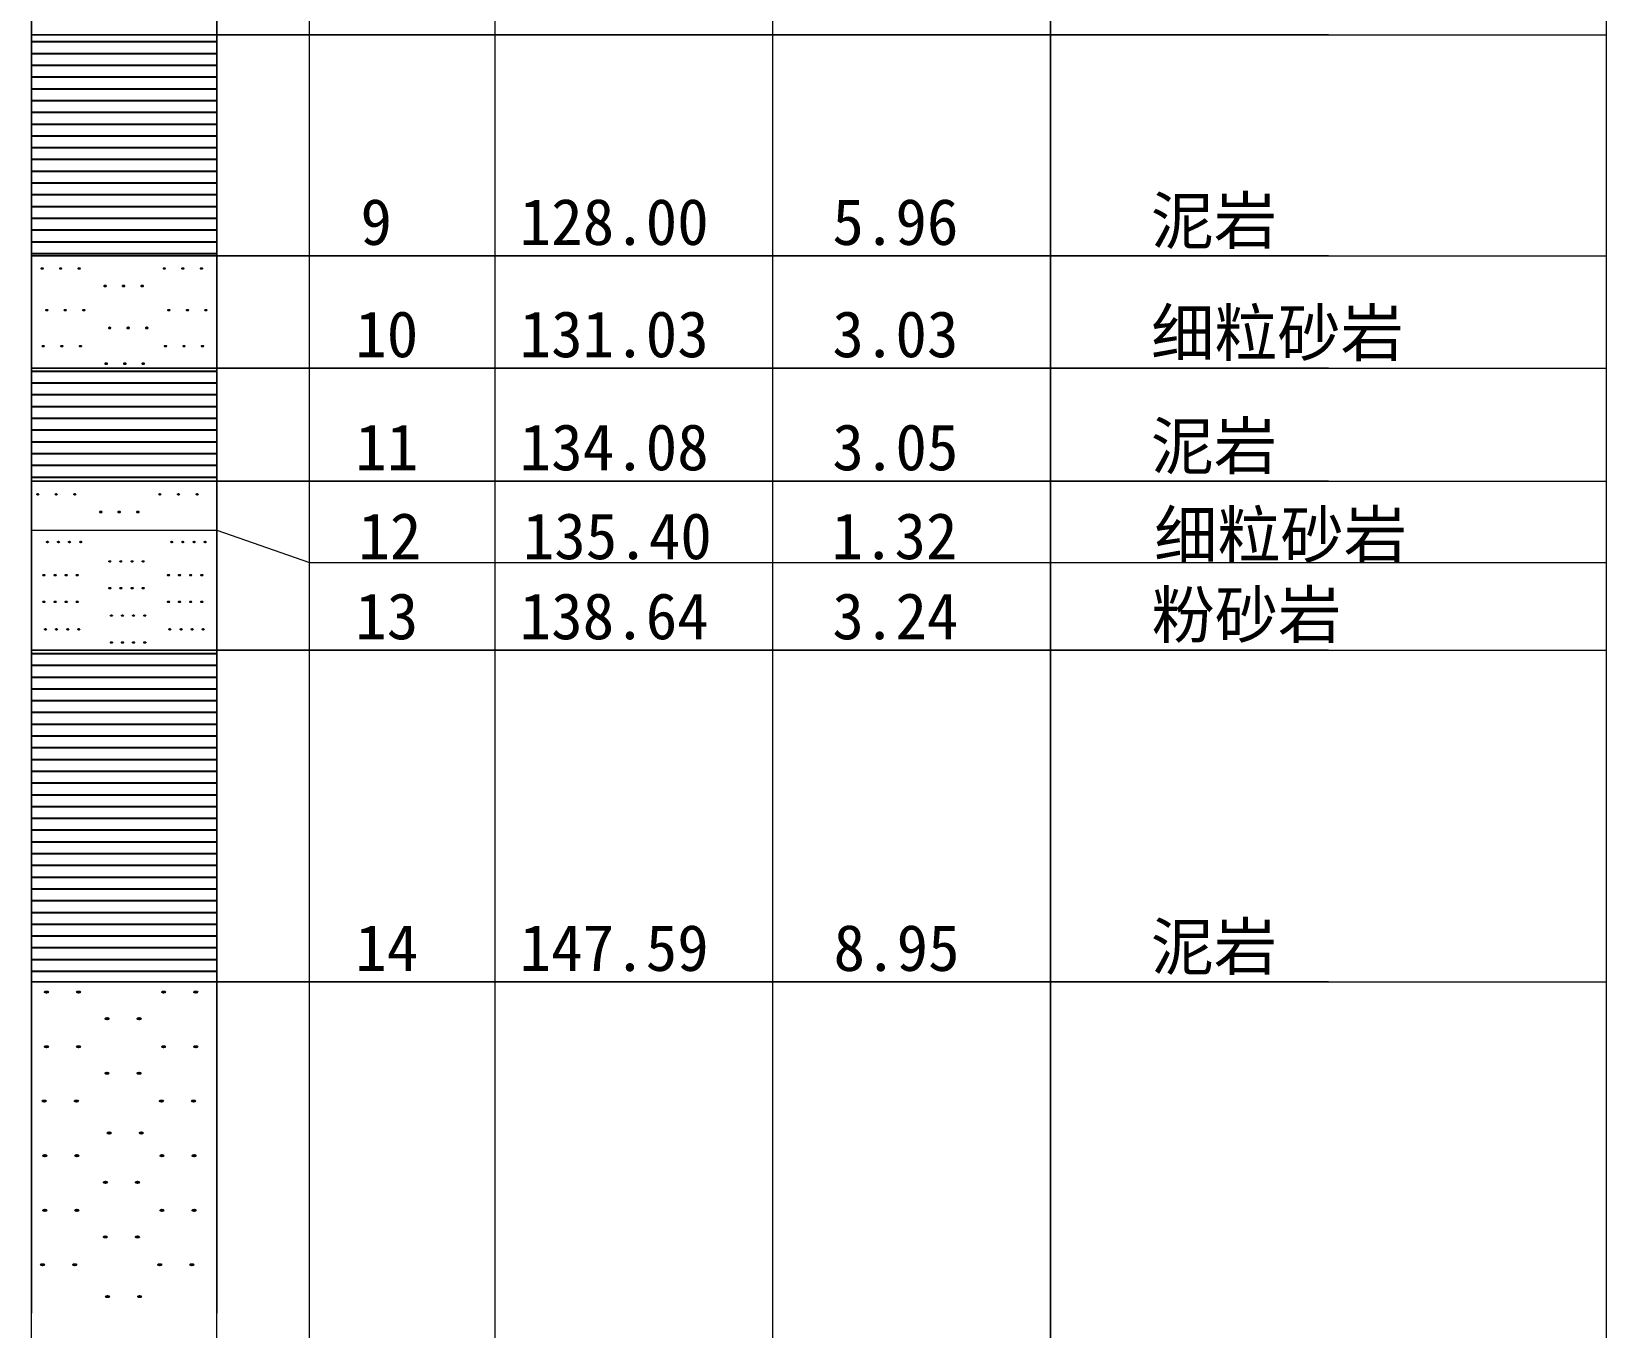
# Model space of a CAD drawing. Header units: millimetres. Extents: x -182 to 395, y -757 to 122.
# Drawn here: x -120.2 to -35.2, y -303 to -233.1 of the extents above; entities that cross this region are included whole.
import ezdxf

# ---------------------------------------------------------------- set-up
doc = ezdxf.new("R2010")
doc.units = ezdxf.units.MM
for name, color, linetype in [('111WT', 7, 'Continuous'), ('KY2WL', 7, 'Continuous'), ('KY6WL', 7, 'Continuous')]:
    doc.layers.add(name, color=color, linetype=linetype)
doc.styles.get("Standard").update_dxf_attribs({"font": ''})
doc.styles.get('Standard').set_extended_font_data('SimSun')
pattern_1 = [(0, (-2930.216, -667.97014), (0, 0.635), [])]

msp = doc.modelspace()

# ---------------------------------------------------------------- hatches: boundary and pattern name
at = {"lineweight": -3}
h = msp.add_hatch(dxfattribs=at)
h.set_pattern_fill('LINE', color=256, scale=0.2, style=0)
h.set_pattern_definition(pattern_1)
h.paths.add_polyline_path([(-110.228, -233.268), (-120.228, -233.268), (-120.228, -245.188), (-110.228, -245.188)])
h = msp.add_hatch(dxfattribs=at)
h.set_pattern_fill('LINE', color=256, scale=0.2, style=0)
h.set_pattern_definition(pattern_1)
h.paths.add_polyline_path([(-120.228, -251.248), (-120.228, -257.348), (-110.228, -257.348), (-110.228, -251.248)])
h = msp.add_hatch(dxfattribs=at)
h.set_pattern_fill('LINE', color=256, scale=0.2, style=0)
h.set_pattern_definition(pattern_1)
h.paths.add_polyline_path([(-120.228, -266.468), (-120.228, -284.368), (-110.228, -284.368), (-110.228, -266.468)])
at = {"layer": 'KY2WL'}
h = msp.add_hatch(color=256, dxfattribs=at)
edge = h.paths.add_edge_path()
edge.add_ellipse((-118.653, -245.867), major_axis=(-0.05, 0), ratio=0.4, start_angle=180, end_angle=360)
edge.add_ellipse((-118.653, -245.867), major_axis=(-0.05, 0), ratio=0.4, start_angle=0, end_angle=180)
h = msp.add_hatch(color=256, dxfattribs=at)
edge = h.paths.add_edge_path()
edge.add_ellipse((-117.653, -245.867), major_axis=(-0.05, 0), ratio=0.4, start_angle=180, end_angle=360)
edge.add_ellipse((-117.653, -245.867), major_axis=(-0.05, 0), ratio=0.4, start_angle=0, end_angle=180)
h = msp.add_hatch(color=256, dxfattribs=at)
edge = h.paths.add_edge_path()
edge.add_ellipse((-113.059, -245.867), major_axis=(-0.05, 0), ratio=0.4, start_angle=180, end_angle=360)
edge.add_ellipse((-113.059, -245.867), major_axis=(-0.05, 0), ratio=0.4, start_angle=0, end_angle=180)
h = msp.add_hatch(color=256, dxfattribs=at)
edge = h.paths.add_edge_path()
edge.add_ellipse((-112.059, -245.867), major_axis=(-0.05, 0), ratio=0.4, start_angle=180, end_angle=360)
edge.add_ellipse((-112.059, -245.867), major_axis=(-0.05, 0), ratio=0.4, start_angle=0, end_angle=180)
h = msp.add_hatch(color=256, dxfattribs=at)
edge = h.paths.add_edge_path()
edge.add_ellipse((-111.059, -245.867), major_axis=(-0.05, 0), ratio=0.4, start_angle=180, end_angle=360)
edge.add_ellipse((-111.059, -245.867), major_axis=(-0.05, 0), ratio=0.4, start_angle=0, end_angle=180)
h = msp.add_hatch(color=256, dxfattribs=at)
edge = h.paths.add_edge_path()
edge.add_ellipse((-116.257, -246.81), major_axis=(0.05, 0), ratio=0.4, start_angle=0, end_angle=180)
edge.add_ellipse((-116.257, -246.81), major_axis=(0.05, 0), ratio=0.4, start_angle=180, end_angle=360)
h = msp.add_hatch(color=256, dxfattribs=at)
edge = h.paths.add_edge_path()
edge.add_ellipse((-116.257, -246.83), major_axis=(0.05, 0), ratio=0.4, start_angle=0, end_angle=180)
edge.add_ellipse((-116.257, -246.83), major_axis=(0.05, 0), ratio=0.4, start_angle=180, end_angle=360)
h = msp.add_hatch(color=256, dxfattribs=at)
edge = h.paths.add_edge_path()
edge.add_ellipse((-115.257, -246.81), major_axis=(0.05, 0), ratio=0.4, start_angle=0, end_angle=180)
edge.add_ellipse((-115.257, -246.81), major_axis=(0.05, 0), ratio=0.4, start_angle=180, end_angle=360)
h = msp.add_hatch(color=256, dxfattribs=at)
edge = h.paths.add_edge_path()
edge.add_ellipse((-115.257, -246.83), major_axis=(0.05, 0), ratio=0.4, start_angle=0, end_angle=180)
edge.add_ellipse((-115.257, -246.83), major_axis=(0.05, 0), ratio=0.4, start_angle=180, end_angle=360)
h = msp.add_hatch(color=256, dxfattribs=at)
edge = h.paths.add_edge_path()
edge.add_ellipse((-114.257, -246.81), major_axis=(-0.05, 0), ratio=0.4, start_angle=180, end_angle=360)
edge.add_ellipse((-114.257, -246.81), major_axis=(-0.05, 0), ratio=0.4, start_angle=0, end_angle=180)
h = msp.add_hatch(color=256, dxfattribs=at)
edge = h.paths.add_edge_path()
edge.add_ellipse((-114.257, -246.83), major_axis=(-0.05, 0), ratio=0.4, start_angle=180, end_angle=360)
edge.add_ellipse((-114.257, -246.83), major_axis=(-0.05, 0), ratio=0.4, start_angle=0, end_angle=180)
h = msp.add_hatch(color=256, dxfattribs=at)
edge = h.paths.add_edge_path()
edge.add_ellipse((-118.405, -248.124), major_axis=(-0.05, 0), ratio=0.4, start_angle=180, end_angle=360)
edge.add_ellipse((-118.405, -248.124), major_axis=(-0.05, 0), ratio=0.4, start_angle=0, end_angle=180)
h = msp.add_hatch(color=256, dxfattribs=at)
edge = h.paths.add_edge_path()
edge.add_ellipse((-117.405, -248.124), major_axis=(0.05, 0), ratio=0.4, start_angle=0, end_angle=180)
edge.add_ellipse((-117.405, -248.124), major_axis=(0.05, 0), ratio=0.4, start_angle=180, end_angle=360)
h = msp.add_hatch(color=256, dxfattribs=at)
edge = h.paths.add_edge_path()
edge.add_ellipse((-112.811, -248.124), major_axis=(-0.05, 0), ratio=0.4, start_angle=180, end_angle=360)
edge.add_ellipse((-112.811, -248.124), major_axis=(-0.05, 0), ratio=0.4, start_angle=0, end_angle=180)
h = msp.add_hatch(color=256, dxfattribs=at)
edge = h.paths.add_edge_path()
edge.add_ellipse((-111.811, -248.124), major_axis=(0.05, 0), ratio=0.4, start_angle=0, end_angle=180)
edge.add_ellipse((-111.811, -248.124), major_axis=(0.05, 0), ratio=0.4, start_angle=180, end_angle=360)
h = msp.add_hatch(color=256, dxfattribs=at)
edge = h.paths.add_edge_path()
edge.add_ellipse((-110.811, -248.124), major_axis=(-0.05, 0), ratio=0.4, start_angle=180, end_angle=360)
edge.add_ellipse((-110.811, -248.124), major_axis=(-0.05, 0), ratio=0.4, start_angle=0, end_angle=180)
h = msp.add_hatch(color=256, dxfattribs=at)
edge = h.paths.add_edge_path()
edge.add_ellipse((-116.009, -249.067), major_axis=(0.05, 0), ratio=0.4, start_angle=0, end_angle=180)
edge.add_ellipse((-116.009, -249.067), major_axis=(0.05, 0), ratio=0.4, start_angle=180, end_angle=360)
h = msp.add_hatch(color=256, dxfattribs=at)
edge = h.paths.add_edge_path()
edge.add_ellipse((-115.009, -249.067), major_axis=(0.05, 0), ratio=0.4, start_angle=0, end_angle=180)
edge.add_ellipse((-115.009, -249.067), major_axis=(0.05, 0), ratio=0.4, start_angle=180, end_angle=360)
h = msp.add_hatch(color=256, dxfattribs=at)
edge = h.paths.add_edge_path()
edge.add_ellipse((-114.009, -249.067), major_axis=(-0.05, 0), ratio=0.4, start_angle=180, end_angle=360)
edge.add_ellipse((-114.009, -249.067), major_axis=(-0.05, 0), ratio=0.4, start_angle=0, end_angle=180)
h = msp.add_hatch(color=256, dxfattribs=at)
edge = h.paths.add_edge_path()
edge.add_ellipse((-116.009, -249.087), major_axis=(0.05, 0), ratio=0.4, start_angle=0, end_angle=180)
edge.add_ellipse((-116.009, -249.087), major_axis=(0.05, 0), ratio=0.4, start_angle=180, end_angle=360)
h = msp.add_hatch(color=256, dxfattribs=at)
edge = h.paths.add_edge_path()
edge.add_ellipse((-115.009, -249.087), major_axis=(0.05, 0), ratio=0.4, start_angle=0, end_angle=180)
edge.add_ellipse((-115.009, -249.087), major_axis=(0.05, 0), ratio=0.4, start_angle=180, end_angle=360)
h = msp.add_hatch(color=256, dxfattribs=at)
edge = h.paths.add_edge_path()
edge.add_ellipse((-114.009, -249.087), major_axis=(-0.05, 0), ratio=0.4, start_angle=180, end_angle=360)
edge.add_ellipse((-114.009, -249.087), major_axis=(-0.05, 0), ratio=0.4, start_angle=0, end_angle=180)
h = msp.add_hatch(color=256, dxfattribs=at)
edge = h.paths.add_edge_path()
edge.add_ellipse((-118.591, -250.06), major_axis=(-0.05, 0), ratio=0.4, start_angle=180, end_angle=360)
edge.add_ellipse((-118.591, -250.06), major_axis=(-0.05, 0), ratio=0.4, start_angle=0, end_angle=180)
h = msp.add_hatch(color=256, dxfattribs=at)
edge = h.paths.add_edge_path()
edge.add_ellipse((-117.591, -250.06), major_axis=(-0.05, 0), ratio=0.4, start_angle=180, end_angle=360)
edge.add_ellipse((-117.591, -250.06), major_axis=(-0.05, 0), ratio=0.4, start_angle=0, end_angle=180)
h = msp.add_hatch(color=256, dxfattribs=at)
edge = h.paths.add_edge_path()
edge.add_ellipse((-112.997, -250.06), major_axis=(-0.05, 0), ratio=0.4, start_angle=180, end_angle=360)
edge.add_ellipse((-112.997, -250.06), major_axis=(-0.05, 0), ratio=0.4, start_angle=0, end_angle=180)
h = msp.add_hatch(color=256, dxfattribs=at)
edge = h.paths.add_edge_path()
edge.add_ellipse((-111.997, -250.06), major_axis=(-0.05, 0), ratio=0.4, start_angle=180, end_angle=360)
edge.add_ellipse((-111.997, -250.06), major_axis=(-0.05, 0), ratio=0.4, start_angle=0, end_angle=180)
h = msp.add_hatch(color=256, dxfattribs=at)
edge = h.paths.add_edge_path()
edge.add_ellipse((-110.997, -250.06), major_axis=(0.05, 0), ratio=0.4, start_angle=0, end_angle=180)
edge.add_ellipse((-110.997, -250.06), major_axis=(0.05, 0), ratio=0.4, start_angle=180, end_angle=360)
h = msp.add_hatch(color=256, dxfattribs=at)
edge = h.paths.add_edge_path()
edge.add_ellipse((-116.195, -251.002), major_axis=(0.05, 0), ratio=0.4, start_angle=0, end_angle=180)
edge.add_ellipse((-116.195, -251.002), major_axis=(0.05, 0), ratio=0.4, start_angle=180, end_angle=360)
h = msp.add_hatch(color=256, dxfattribs=at)
edge = h.paths.add_edge_path()
edge.add_ellipse((-116.195, -251.022), major_axis=(0.05, 0), ratio=0.4, start_angle=0, end_angle=180)
edge.add_ellipse((-116.195, -251.022), major_axis=(0.05, 0), ratio=0.4, start_angle=180, end_angle=360)
h = msp.add_hatch(color=256, dxfattribs=at)
edge = h.paths.add_edge_path()
edge.add_ellipse((-115.195, -251.002), major_axis=(-0.05, 0), ratio=0.4, start_angle=180, end_angle=360)
edge.add_ellipse((-115.195, -251.002), major_axis=(-0.05, 0), ratio=0.4, start_angle=0, end_angle=180)
h = msp.add_hatch(color=256, dxfattribs=at)
edge = h.paths.add_edge_path()
edge.add_ellipse((-115.195, -251.022), major_axis=(-0.05, 0), ratio=0.4, start_angle=180, end_angle=360)
edge.add_ellipse((-115.195, -251.022), major_axis=(-0.05, 0), ratio=0.4, start_angle=0, end_angle=180)
h = msp.add_hatch(color=256, dxfattribs=at)
edge = h.paths.add_edge_path()
edge.add_ellipse((-114.195, -251.002), major_axis=(0.05, 0), ratio=0.4, start_angle=0, end_angle=180)
edge.add_ellipse((-114.195, -251.002), major_axis=(0.05, 0), ratio=0.4, start_angle=180, end_angle=360)
h = msp.add_hatch(color=256, dxfattribs=at)
edge = h.paths.add_edge_path()
edge.add_ellipse((-114.195, -251.022), major_axis=(0.05, 0), ratio=0.4, start_angle=0, end_angle=180)
edge.add_ellipse((-114.195, -251.022), major_axis=(0.05, 0), ratio=0.4, start_angle=180, end_angle=360)
h = msp.add_hatch(color=256, dxfattribs=at)
edge = h.paths.add_edge_path()
edge.add_ellipse((-118.889, -258.058), major_axis=(0.05, 0), ratio=0.4, start_angle=0, end_angle=180)
edge.add_ellipse((-118.889, -258.058), major_axis=(0.05, 0), ratio=0.4, start_angle=180, end_angle=360)
h = msp.add_hatch(color=256, dxfattribs=at)
edge = h.paths.add_edge_path()
edge.add_ellipse((-117.889, -258.058), major_axis=(0.05, 0), ratio=0.4, start_angle=0, end_angle=180)
edge.add_ellipse((-117.889, -258.058), major_axis=(0.05, 0), ratio=0.4, start_angle=180, end_angle=360)
h = msp.add_hatch(color=256, dxfattribs=at)
edge = h.paths.add_edge_path()
edge.add_ellipse((-113.295, -258.058), major_axis=(0.05, 0), ratio=0.4, start_angle=0, end_angle=180)
edge.add_ellipse((-113.295, -258.058), major_axis=(0.05, 0), ratio=0.4, start_angle=180, end_angle=360)
h = msp.add_hatch(color=256, dxfattribs=at)
edge = h.paths.add_edge_path()
edge.add_ellipse((-112.295, -258.058), major_axis=(0.05, 0), ratio=0.4, start_angle=0, end_angle=180)
edge.add_ellipse((-112.295, -258.058), major_axis=(0.05, 0), ratio=0.4, start_angle=180, end_angle=360)
h = msp.add_hatch(color=256, dxfattribs=at)
edge = h.paths.add_edge_path()
edge.add_ellipse((-111.295, -258.058), major_axis=(-0.05, 0), ratio=0.4, start_angle=180, end_angle=360)
edge.add_ellipse((-111.295, -258.058), major_axis=(-0.05, 0), ratio=0.4, start_angle=0, end_angle=180)
h = msp.add_hatch(color=256, dxfattribs=at)
edge = h.paths.add_edge_path()
edge.add_ellipse((-116.492, -259.001), major_axis=(0.05, 0), ratio=0.4, start_angle=0, end_angle=180)
edge.add_ellipse((-116.492, -259.001), major_axis=(0.05, 0), ratio=0.4, start_angle=180, end_angle=360)
h = msp.add_hatch(color=256, dxfattribs=at)
edge = h.paths.add_edge_path()
edge.add_ellipse((-116.492, -259.021), major_axis=(-0.05, 0), ratio=0.4, start_angle=180, end_angle=360)
edge.add_ellipse((-116.492, -259.021), major_axis=(-0.05, 0), ratio=0.4, start_angle=0, end_angle=180)
h = msp.add_hatch(color=256, dxfattribs=at)
edge = h.paths.add_edge_path()
edge.add_ellipse((-115.492, -259.001), major_axis=(-0.05, 0), ratio=0.4, start_angle=180, end_angle=360)
edge.add_ellipse((-115.492, -259.001), major_axis=(-0.05, 0), ratio=0.4, start_angle=0, end_angle=180)
h = msp.add_hatch(color=256, dxfattribs=at)
edge = h.paths.add_edge_path()
edge.add_ellipse((-115.492, -259.021), major_axis=(-0.05, 0), ratio=0.4, start_angle=180, end_angle=360)
edge.add_ellipse((-115.492, -259.021), major_axis=(-0.05, 0), ratio=0.4, start_angle=0, end_angle=180)
h = msp.add_hatch(color=256, dxfattribs=at)
edge = h.paths.add_edge_path()
edge.add_ellipse((-114.492, -259.001), major_axis=(0.05, 0), ratio=0.4, start_angle=0, end_angle=180)
edge.add_ellipse((-114.492, -259.001), major_axis=(0.05, 0), ratio=0.4, start_angle=180, end_angle=360)
h = msp.add_hatch(color=256, dxfattribs=at)
edge = h.paths.add_edge_path()
edge.add_ellipse((-114.492, -259.021), major_axis=(0.05, 0), ratio=0.4, start_angle=0, end_angle=180)
edge.add_ellipse((-114.492, -259.021), major_axis=(0.05, 0), ratio=0.4, start_angle=180, end_angle=360)
h = msp.add_hatch(color=256, dxfattribs=at)
edge = h.paths.add_edge_path()
edge.add_ellipse((-119.372, -260.632), major_axis=(0.05, 0), ratio=0.4, start_angle=0, end_angle=180)
edge.add_ellipse((-119.372, -260.632), major_axis=(0.05, 0), ratio=0.4, start_angle=180, end_angle=360)
h = msp.add_hatch(color=256, dxfattribs=at)
edge = h.paths.add_edge_path()
edge.add_ellipse((-118.772, -260.632), major_axis=(-0.05, 0), ratio=0.4, start_angle=180, end_angle=360)
edge.add_ellipse((-118.772, -260.632), major_axis=(-0.05, 0), ratio=0.4, start_angle=0, end_angle=180)
h = msp.add_hatch(color=256, dxfattribs=at)
edge = h.paths.add_edge_path()
edge.add_ellipse((-118.172, -260.632), major_axis=(0.05, 0), ratio=0.4, start_angle=0, end_angle=180)
edge.add_ellipse((-118.172, -260.632), major_axis=(0.05, 0), ratio=0.4, start_angle=180, end_angle=360)
h = msp.add_hatch(color=256, dxfattribs=at)
edge = h.paths.add_edge_path()
edge.add_ellipse((-117.572, -260.632), major_axis=(-0.05, 0), ratio=0.4, start_angle=180, end_angle=360)
edge.add_ellipse((-117.572, -260.632), major_axis=(-0.05, 0), ratio=0.4, start_angle=0, end_angle=180)
h = msp.add_hatch(color=256, dxfattribs=at)
edge = h.paths.add_edge_path()
edge.add_ellipse((-112.654, -260.632), major_axis=(0.05, 0), ratio=0.4, start_angle=0, end_angle=180)
edge.add_ellipse((-112.654, -260.632), major_axis=(0.05, 0), ratio=0.4, start_angle=180, end_angle=360)
h = msp.add_hatch(color=256, dxfattribs=at)
edge = h.paths.add_edge_path()
edge.add_ellipse((-112.054, -260.632), major_axis=(-0.05, 0), ratio=0.4, start_angle=180, end_angle=360)
edge.add_ellipse((-112.054, -260.632), major_axis=(-0.05, 0), ratio=0.4, start_angle=0, end_angle=180)
h = msp.add_hatch(color=256, dxfattribs=at)
edge = h.paths.add_edge_path()
edge.add_ellipse((-111.454, -260.632), major_axis=(0.05, 0), ratio=0.4, start_angle=0, end_angle=180)
edge.add_ellipse((-111.454, -260.632), major_axis=(0.05, 0), ratio=0.4, start_angle=180, end_angle=360)
h = msp.add_hatch(color=256, dxfattribs=at)
edge = h.paths.add_edge_path()
edge.add_ellipse((-110.854, -260.632), major_axis=(-0.05, 0), ratio=0.4, start_angle=180, end_angle=360)
edge.add_ellipse((-110.854, -260.632), major_axis=(-0.05, 0), ratio=0.4, start_angle=0, end_angle=180)
h = msp.add_hatch(color=256, dxfattribs=at)
edge = h.paths.add_edge_path()
edge.add_ellipse((-115.998, -261.678), major_axis=(-0.05, 0), ratio=0.4, start_angle=180, end_angle=360)
edge.add_ellipse((-115.998, -261.678), major_axis=(-0.05, 0), ratio=0.4, start_angle=0, end_angle=180)
h = msp.add_hatch(color=256, dxfattribs=at)
edge = h.paths.add_edge_path()
edge.add_ellipse((-115.398, -261.678), major_axis=(0.05, 0), ratio=0.4, start_angle=0, end_angle=180)
edge.add_ellipse((-115.398, -261.678), major_axis=(0.05, 0), ratio=0.4, start_angle=180, end_angle=360)
h = msp.add_hatch(color=256, dxfattribs=at)
edge = h.paths.add_edge_path()
edge.add_ellipse((-114.798, -261.678), major_axis=(-0.05, 0), ratio=0.4, start_angle=180, end_angle=360)
edge.add_ellipse((-114.798, -261.678), major_axis=(-0.05, 0), ratio=0.4, start_angle=0, end_angle=180)
h = msp.add_hatch(color=256, dxfattribs=at)
edge = h.paths.add_edge_path()
edge.add_ellipse((-114.198, -261.678), major_axis=(-0.05, 0), ratio=0.4, start_angle=180, end_angle=360)
edge.add_ellipse((-114.198, -261.678), major_axis=(-0.05, 0), ratio=0.4, start_angle=0, end_angle=180)
h = msp.add_hatch(color=256, dxfattribs=at)
edge = h.paths.add_edge_path()
edge.add_ellipse((-119.556, -262.418), major_axis=(0.05, 0), ratio=0.4, start_angle=0, end_angle=180)
edge.add_ellipse((-119.556, -262.418), major_axis=(0.05, 0), ratio=0.4, start_angle=180, end_angle=360)
h = msp.add_hatch(color=256, dxfattribs=at)
edge = h.paths.add_edge_path()
edge.add_ellipse((-118.956, -262.418), major_axis=(-0.05, 0), ratio=0.4, start_angle=180, end_angle=360)
edge.add_ellipse((-118.956, -262.418), major_axis=(-0.05, 0), ratio=0.4, start_angle=0, end_angle=180)
h = msp.add_hatch(color=256, dxfattribs=at)
edge = h.paths.add_edge_path()
edge.add_ellipse((-118.356, -262.418), major_axis=(-0.05, 0), ratio=0.4, start_angle=180, end_angle=360)
edge.add_ellipse((-118.356, -262.418), major_axis=(-0.05, 0), ratio=0.4, start_angle=0, end_angle=180)
h = msp.add_hatch(color=256, dxfattribs=at)
edge = h.paths.add_edge_path()
edge.add_ellipse((-117.756, -262.418), major_axis=(-0.05, 0), ratio=0.4, start_angle=180, end_angle=360)
edge.add_ellipse((-117.756, -262.418), major_axis=(-0.05, 0), ratio=0.4, start_angle=0, end_angle=180)
h = msp.add_hatch(color=256, dxfattribs=at)
edge = h.paths.add_edge_path()
edge.add_ellipse((-112.838, -262.418), major_axis=(-0.05, 0), ratio=0.4, start_angle=180, end_angle=360)
edge.add_ellipse((-112.838, -262.418), major_axis=(-0.05, 0), ratio=0.4, start_angle=0, end_angle=180)
h = msp.add_hatch(color=256, dxfattribs=at)
edge = h.paths.add_edge_path()
edge.add_ellipse((-112.238, -262.418), major_axis=(-0.05, 0), ratio=0.4, start_angle=180, end_angle=360)
edge.add_ellipse((-112.238, -262.418), major_axis=(-0.05, 0), ratio=0.4, start_angle=0, end_angle=180)
h = msp.add_hatch(color=256, dxfattribs=at)
edge = h.paths.add_edge_path()
edge.add_ellipse((-111.638, -262.418), major_axis=(0.05, 0), ratio=0.4, start_angle=0, end_angle=180)
edge.add_ellipse((-111.638, -262.418), major_axis=(0.05, 0), ratio=0.4, start_angle=180, end_angle=360)
h = msp.add_hatch(color=256, dxfattribs=at)
edge = h.paths.add_edge_path()
edge.add_ellipse((-111.038, -262.418), major_axis=(-0.05, 0), ratio=0.4, start_angle=180, end_angle=360)
edge.add_ellipse((-111.038, -262.418), major_axis=(-0.05, 0), ratio=0.4, start_angle=0, end_angle=180)
h = msp.add_hatch(color=256, dxfattribs=at)
edge = h.paths.add_edge_path()
edge.add_ellipse((-115.998, -263.126), major_axis=(-0.05, 0), ratio=0.4, start_angle=180, end_angle=360)
edge.add_ellipse((-115.998, -263.126), major_axis=(-0.05, 0), ratio=0.4, start_angle=0, end_angle=180)
h = msp.add_hatch(color=256, dxfattribs=at)
edge = h.paths.add_edge_path()
edge.add_ellipse((-115.998, -263.126), major_axis=(-0.05, 0), ratio=0.4, start_angle=180, end_angle=360)
edge.add_ellipse((-115.998, -263.126), major_axis=(-0.05, 0), ratio=0.4, start_angle=0, end_angle=180)
h = msp.add_hatch(color=256, dxfattribs=at)
edge = h.paths.add_edge_path()
edge.add_ellipse((-115.398, -263.126), major_axis=(0.05, 0), ratio=0.4, start_angle=0, end_angle=180)
edge.add_ellipse((-115.398, -263.126), major_axis=(0.05, 0), ratio=0.4, start_angle=180, end_angle=360)
h = msp.add_hatch(color=256, dxfattribs=at)
edge = h.paths.add_edge_path()
edge.add_ellipse((-115.398, -263.126), major_axis=(0.05, 0), ratio=0.4, start_angle=0, end_angle=180)
edge.add_ellipse((-115.398, -263.126), major_axis=(0.05, 0), ratio=0.4, start_angle=180, end_angle=360)
h = msp.add_hatch(color=256, dxfattribs=at)
edge = h.paths.add_edge_path()
edge.add_ellipse((-114.798, -263.126), major_axis=(-0.05, 0), ratio=0.4, start_angle=180, end_angle=360)
edge.add_ellipse((-114.798, -263.126), major_axis=(-0.05, 0), ratio=0.4, start_angle=0, end_angle=180)
h = msp.add_hatch(color=256, dxfattribs=at)
edge = h.paths.add_edge_path()
edge.add_ellipse((-114.798, -263.126), major_axis=(-0.05, 0), ratio=0.4, start_angle=180, end_angle=360)
edge.add_ellipse((-114.798, -263.126), major_axis=(-0.05, 0), ratio=0.4, start_angle=0, end_angle=180)
h = msp.add_hatch(color=256, dxfattribs=at)
edge = h.paths.add_edge_path()
edge.add_ellipse((-114.198, -263.126), major_axis=(-0.05, 0), ratio=0.4, start_angle=180, end_angle=360)
edge.add_ellipse((-114.198, -263.126), major_axis=(-0.05, 0), ratio=0.4, start_angle=0, end_angle=180)
h = msp.add_hatch(color=256, dxfattribs=at)
edge = h.paths.add_edge_path()
edge.add_ellipse((-114.198, -263.126), major_axis=(-0.05, 0), ratio=0.4, start_angle=180, end_angle=360)
edge.add_ellipse((-114.198, -263.126), major_axis=(-0.05, 0), ratio=0.4, start_angle=0, end_angle=180)
h = msp.add_hatch(color=256, dxfattribs=at)
edge = h.paths.add_edge_path()
edge.add_ellipse((-119.556, -263.866), major_axis=(0.05, 0), ratio=0.4, start_angle=0, end_angle=180)
edge.add_ellipse((-119.556, -263.866), major_axis=(0.05, 0), ratio=0.4, start_angle=180, end_angle=360)
h = msp.add_hatch(color=256, dxfattribs=at)
edge = h.paths.add_edge_path()
edge.add_ellipse((-118.956, -263.866), major_axis=(-0.05, 0), ratio=0.4, start_angle=180, end_angle=360)
edge.add_ellipse((-118.956, -263.866), major_axis=(-0.05, 0), ratio=0.4, start_angle=0, end_angle=180)
h = msp.add_hatch(color=256, dxfattribs=at)
edge = h.paths.add_edge_path()
edge.add_ellipse((-118.356, -263.866), major_axis=(0.05, 0), ratio=0.4, start_angle=0, end_angle=180)
edge.add_ellipse((-118.356, -263.866), major_axis=(0.05, 0), ratio=0.4, start_angle=180, end_angle=360)
h = msp.add_hatch(color=256, dxfattribs=at)
edge = h.paths.add_edge_path()
edge.add_ellipse((-117.756, -263.866), major_axis=(-0.05, 0), ratio=0.4, start_angle=180, end_angle=360)
edge.add_ellipse((-117.756, -263.866), major_axis=(-0.05, 0), ratio=0.4, start_angle=0, end_angle=180)
h = msp.add_hatch(color=256, dxfattribs=at)
edge = h.paths.add_edge_path()
edge.add_ellipse((-112.838, -263.866), major_axis=(0.05, 0), ratio=0.4, start_angle=0, end_angle=180)
edge.add_ellipse((-112.838, -263.866), major_axis=(0.05, 0), ratio=0.4, start_angle=180, end_angle=360)
h = msp.add_hatch(color=256, dxfattribs=at)
edge = h.paths.add_edge_path()
edge.add_ellipse((-112.238, -263.866), major_axis=(-0.05, 0), ratio=0.4, start_angle=180, end_angle=360)
edge.add_ellipse((-112.238, -263.866), major_axis=(-0.05, 0), ratio=0.4, start_angle=0, end_angle=180)
h = msp.add_hatch(color=256, dxfattribs=at)
edge = h.paths.add_edge_path()
edge.add_ellipse((-111.638, -263.866), major_axis=(0.05, 0), ratio=0.4, start_angle=0, end_angle=180)
edge.add_ellipse((-111.638, -263.866), major_axis=(0.05, 0), ratio=0.4, start_angle=180, end_angle=360)
h = msp.add_hatch(color=256, dxfattribs=at)
edge = h.paths.add_edge_path()
edge.add_ellipse((-111.038, -263.866), major_axis=(-0.05, 0), ratio=0.4, start_angle=180, end_angle=360)
edge.add_ellipse((-111.038, -263.866), major_axis=(-0.05, 0), ratio=0.4, start_angle=0, end_angle=180)
h = msp.add_hatch(color=256, dxfattribs=at)
edge = h.paths.add_edge_path()
edge.add_ellipse((-115.917, -264.604), major_axis=(-0.05, 0), ratio=0.4, start_angle=180, end_angle=360)
edge.add_ellipse((-115.917, -264.604), major_axis=(-0.05, 0), ratio=0.4, start_angle=0, end_angle=180)
h = msp.add_hatch(color=256, dxfattribs=at)
edge = h.paths.add_edge_path()
edge.add_ellipse((-115.317, -264.604), major_axis=(-0.05, 0), ratio=0.4, start_angle=180, end_angle=360)
edge.add_ellipse((-115.317, -264.604), major_axis=(-0.05, 0), ratio=0.4, start_angle=0, end_angle=180)
h = msp.add_hatch(color=256, dxfattribs=at)
edge = h.paths.add_edge_path()
edge.add_ellipse((-114.717, -264.604), major_axis=(0.05, 0), ratio=0.4, start_angle=0, end_angle=180)
edge.add_ellipse((-114.717, -264.604), major_axis=(0.05, 0), ratio=0.4, start_angle=180, end_angle=360)
h = msp.add_hatch(color=256, dxfattribs=at)
edge = h.paths.add_edge_path()
edge.add_ellipse((-114.117, -264.604), major_axis=(-0.05, 0), ratio=0.4, start_angle=180, end_angle=360)
edge.add_ellipse((-114.117, -264.604), major_axis=(-0.05, 0), ratio=0.4, start_angle=0, end_angle=180)
h = msp.add_hatch(color=256, dxfattribs=at)
edge = h.paths.add_edge_path()
edge.add_ellipse((-119.475, -265.344), major_axis=(-0.05, 0), ratio=0.4, start_angle=180, end_angle=360)
edge.add_ellipse((-119.475, -265.344), major_axis=(-0.05, 0), ratio=0.4, start_angle=0, end_angle=180)
h = msp.add_hatch(color=256, dxfattribs=at)
edge = h.paths.add_edge_path()
edge.add_ellipse((-118.875, -265.344), major_axis=(0.05, 0), ratio=0.4, start_angle=0, end_angle=180)
edge.add_ellipse((-118.875, -265.344), major_axis=(0.05, 0), ratio=0.4, start_angle=180, end_angle=360)
h = msp.add_hatch(color=256, dxfattribs=at)
edge = h.paths.add_edge_path()
edge.add_ellipse((-118.275, -265.344), major_axis=(-0.05, 0), ratio=0.4, start_angle=180, end_angle=360)
edge.add_ellipse((-118.275, -265.344), major_axis=(-0.05, 0), ratio=0.4, start_angle=0, end_angle=180)
h = msp.add_hatch(color=256, dxfattribs=at)
edge = h.paths.add_edge_path()
edge.add_ellipse((-117.675, -265.344), major_axis=(0.05, 0), ratio=0.4, start_angle=0, end_angle=180)
edge.add_ellipse((-117.675, -265.344), major_axis=(0.05, 0), ratio=0.4, start_angle=180, end_angle=360)
h = msp.add_hatch(color=256, dxfattribs=at)
edge = h.paths.add_edge_path()
edge.add_ellipse((-115.917, -266.052), major_axis=(0.05, 0), ratio=0.4, start_angle=0, end_angle=180)
edge.add_ellipse((-115.917, -266.052), major_axis=(0.05, 0), ratio=0.4, start_angle=180, end_angle=360)
h = msp.add_hatch(color=256, dxfattribs=at)
edge = h.paths.add_edge_path()
edge.add_ellipse((-115.917, -266.052), major_axis=(0.05, 0), ratio=0.4, start_angle=0, end_angle=180)
edge.add_ellipse((-115.917, -266.052), major_axis=(0.05, 0), ratio=0.4, start_angle=180, end_angle=360)
h = msp.add_hatch(color=256, dxfattribs=at)
edge = h.paths.add_edge_path()
edge.add_ellipse((-115.317, -266.052), major_axis=(-0.05, 0), ratio=0.4, start_angle=180, end_angle=360)
edge.add_ellipse((-115.317, -266.052), major_axis=(-0.05, 0), ratio=0.4, start_angle=0, end_angle=180)
h = msp.add_hatch(color=256, dxfattribs=at)
edge = h.paths.add_edge_path()
edge.add_ellipse((-115.317, -266.052), major_axis=(-0.05, 0), ratio=0.4, start_angle=180, end_angle=360)
edge.add_ellipse((-115.317, -266.052), major_axis=(-0.05, 0), ratio=0.4, start_angle=0, end_angle=180)
h = msp.add_hatch(color=256, dxfattribs=at)
edge = h.paths.add_edge_path()
edge.add_ellipse((-114.717, -266.052), major_axis=(0.05, 0), ratio=0.4, start_angle=0, end_angle=180)
edge.add_ellipse((-114.717, -266.052), major_axis=(0.05, 0), ratio=0.4, start_angle=180, end_angle=360)
h = msp.add_hatch(color=256, dxfattribs=at)
edge = h.paths.add_edge_path()
edge.add_ellipse((-114.717, -266.052), major_axis=(0.05, 0), ratio=0.4, start_angle=0, end_angle=180)
edge.add_ellipse((-114.717, -266.052), major_axis=(0.05, 0), ratio=0.4, start_angle=180, end_angle=360)
h = msp.add_hatch(color=256, dxfattribs=at)
edge = h.paths.add_edge_path()
edge.add_ellipse((-114.117, -266.052), major_axis=(-0.05, 0), ratio=0.4, start_angle=180, end_angle=360)
edge.add_ellipse((-114.117, -266.052), major_axis=(-0.05, 0), ratio=0.4, start_angle=0, end_angle=180)
h = msp.add_hatch(color=256, dxfattribs=at)
edge = h.paths.add_edge_path()
edge.add_ellipse((-114.117, -266.052), major_axis=(-0.05, 0), ratio=0.4, start_angle=180, end_angle=360)
edge.add_ellipse((-114.117, -266.052), major_axis=(-0.05, 0), ratio=0.4, start_angle=0, end_angle=180)
h = msp.add_hatch(color=256, dxfattribs=at)
edge = h.paths.add_edge_path()
edge.add_ellipse((-112.758, -265.344), major_axis=(-0.05, 0), ratio=0.4, start_angle=180, end_angle=360)
edge.add_ellipse((-112.758, -265.344), major_axis=(-0.05, 0), ratio=0.4, start_angle=0, end_angle=180)
h = msp.add_hatch(color=256, dxfattribs=at)
edge = h.paths.add_edge_path()
edge.add_ellipse((-112.158, -265.344), major_axis=(0.05, 0), ratio=0.4, start_angle=0, end_angle=180)
edge.add_ellipse((-112.158, -265.344), major_axis=(0.05, 0), ratio=0.4, start_angle=180, end_angle=360)
h = msp.add_hatch(color=256, dxfattribs=at)
edge = h.paths.add_edge_path()
edge.add_ellipse((-111.558, -265.344), major_axis=(0.05, 0), ratio=0.4, start_angle=0, end_angle=180)
edge.add_ellipse((-111.558, -265.344), major_axis=(0.05, 0), ratio=0.4, start_angle=180, end_angle=360)
h = msp.add_hatch(color=256, dxfattribs=at)
edge = h.paths.add_edge_path()
edge.add_ellipse((-110.958, -265.344), major_axis=(0.05, 0), ratio=0.4, start_angle=0, end_angle=180)
edge.add_ellipse((-110.958, -265.344), major_axis=(0.05, 0), ratio=0.4, start_angle=180, end_angle=360)
h = msp.add_hatch(color=256, dxfattribs=at)
edge = h.paths.add_edge_path()
edge.add_ellipse((-119.418, -284.924), major_axis=(-0.1, 0), ratio=0.4, start_angle=180, end_angle=360)
edge.add_ellipse((-119.418, -284.924), major_axis=(-0.1, 0), ratio=0.4, start_angle=0, end_angle=180)
h = msp.add_hatch(color=256, dxfattribs=at)
edge = h.paths.add_edge_path()
edge.add_ellipse((-117.685, -284.924), major_axis=(0.1, 0), ratio=0.4, start_angle=0, end_angle=180)
edge.add_ellipse((-117.685, -284.924), major_axis=(0.1, 0), ratio=0.4, start_angle=180, end_angle=360)
h = msp.add_hatch(color=256, dxfattribs=at)
edge = h.paths.add_edge_path()
edge.add_ellipse((-113.095, -284.924), major_axis=(0.1, 0), ratio=0.4, start_angle=0, end_angle=180)
edge.add_ellipse((-113.095, -284.924), major_axis=(0.1, 0), ratio=0.4, start_angle=180, end_angle=360)
h = msp.add_hatch(color=256, dxfattribs=at)
edge = h.paths.add_edge_path()
edge.add_ellipse((-111.362, -284.924), major_axis=(-0.1, 0), ratio=0.4, start_angle=180, end_angle=360)
edge.add_ellipse((-111.362, -284.924), major_axis=(-0.1, 0), ratio=0.4, start_angle=0, end_angle=180)
h = msp.add_hatch(color=256, dxfattribs=at)
edge = h.paths.add_edge_path()
edge.add_ellipse((-116.15, -286.36), major_axis=(0.1, 0), ratio=0.4, start_angle=0, end_angle=180)
edge.add_ellipse((-116.15, -286.36), major_axis=(0.1, 0), ratio=0.4, start_angle=180, end_angle=360)
h = msp.add_hatch(color=256, dxfattribs=at)
edge = h.paths.add_edge_path()
edge.add_ellipse((-114.417, -286.36), major_axis=(0.1, 0), ratio=0.4, start_angle=0, end_angle=180)
edge.add_ellipse((-114.417, -286.36), major_axis=(0.1, 0), ratio=0.4, start_angle=180, end_angle=360)
h = msp.add_hatch(color=256, dxfattribs=at)
edge = h.paths.add_edge_path()
edge.add_ellipse((-119.418, -287.874), major_axis=(-0.1, 0), ratio=0.4, start_angle=180, end_angle=360)
edge.add_ellipse((-119.418, -287.874), major_axis=(-0.1, 0), ratio=0.4, start_angle=0, end_angle=180)
h = msp.add_hatch(color=256, dxfattribs=at)
edge = h.paths.add_edge_path()
edge.add_ellipse((-117.685, -287.874), major_axis=(0.1, 0), ratio=0.4, start_angle=0, end_angle=180)
edge.add_ellipse((-117.685, -287.874), major_axis=(0.1, 0), ratio=0.4, start_angle=180, end_angle=360)
h = msp.add_hatch(color=256, dxfattribs=at)
edge = h.paths.add_edge_path()
edge.add_ellipse((-113.095, -287.874), major_axis=(0.1, 0), ratio=0.4, start_angle=0, end_angle=180)
edge.add_ellipse((-113.095, -287.874), major_axis=(0.1, 0), ratio=0.4, start_angle=180, end_angle=360)
h = msp.add_hatch(color=256, dxfattribs=at)
edge = h.paths.add_edge_path()
edge.add_ellipse((-111.362, -287.874), major_axis=(-0.1, 0), ratio=0.4, start_angle=180, end_angle=360)
edge.add_ellipse((-111.362, -287.874), major_axis=(-0.1, 0), ratio=0.4, start_angle=0, end_angle=180)
h = msp.add_hatch(color=256, dxfattribs=at)
edge = h.paths.add_edge_path()
edge.add_ellipse((-116.154, -289.303), major_axis=(0.1, 0), ratio=0.4, start_angle=0, end_angle=180)
edge.add_ellipse((-116.154, -289.303), major_axis=(0.1, 0), ratio=0.4, start_angle=180, end_angle=360)
h = msp.add_hatch(color=256, dxfattribs=at)
edge = h.paths.add_edge_path()
edge.add_ellipse((-114.421, -289.303), major_axis=(0.1, 0), ratio=0.4, start_angle=0, end_angle=180)
edge.add_ellipse((-114.421, -289.303), major_axis=(0.1, 0), ratio=0.4, start_angle=180, end_angle=360)
h = msp.add_hatch(color=256, dxfattribs=at)
edge = h.paths.add_edge_path()
edge.add_ellipse((-119.539, -290.808), major_axis=(-0.1, 0), ratio=0.4, start_angle=180, end_angle=360)
edge.add_ellipse((-119.539, -290.808), major_axis=(-0.1, 0), ratio=0.4, start_angle=0, end_angle=180)
h = msp.add_hatch(color=256, dxfattribs=at)
edge = h.paths.add_edge_path()
edge.add_ellipse((-117.805, -290.808), major_axis=(0.1, 0), ratio=0.4, start_angle=0, end_angle=180)
edge.add_ellipse((-117.805, -290.808), major_axis=(0.1, 0), ratio=0.4, start_angle=180, end_angle=360)
h = msp.add_hatch(color=256, dxfattribs=at)
edge = h.paths.add_edge_path()
edge.add_ellipse((-113.215, -290.808), major_axis=(-0.1, 0), ratio=0.4, start_angle=180, end_angle=360)
edge.add_ellipse((-113.215, -290.808), major_axis=(0.1, 0), ratio=0.4, start_angle=180, end_angle=360)
h = msp.add_hatch(color=256, dxfattribs=at)
edge = h.paths.add_edge_path()
edge.add_ellipse((-111.482, -290.808), major_axis=(-0.1, 0), ratio=0.4, start_angle=180, end_angle=360)
edge.add_ellipse((-111.482, -290.808), major_axis=(-0.1, 0), ratio=0.4, start_angle=0, end_angle=180)
h = msp.add_hatch(color=256, dxfattribs=at)
edge = h.paths.add_edge_path()
edge.add_ellipse((-116.034, -292.526), major_axis=(0.1, 0), ratio=0.4, start_angle=0, end_angle=180)
edge.add_ellipse((-116.034, -292.526), major_axis=(0.1, 0), ratio=0.4, start_angle=180, end_angle=360)
h = msp.add_hatch(color=256, dxfattribs=at)
edge = h.paths.add_edge_path()
edge.add_ellipse((-114.301, -292.526), major_axis=(-0.1, 0), ratio=0.4, start_angle=180, end_angle=360)
edge.add_ellipse((-114.301, -292.526), major_axis=(-0.1, 0), ratio=0.4, start_angle=0, end_angle=180)
h = msp.add_hatch(color=256, dxfattribs=at)
edge = h.paths.add_edge_path()
edge.add_ellipse((-119.508, -293.753), major_axis=(-0.1, 0), ratio=0.4, start_angle=180, end_angle=360)
edge.add_ellipse((-119.508, -293.753), major_axis=(-0.1, 0), ratio=0.4, start_angle=0, end_angle=180)
h = msp.add_hatch(color=256, dxfattribs=at)
edge = h.paths.add_edge_path()
edge.add_ellipse((-117.775, -293.753), major_axis=(0.1, 0), ratio=0.4, start_angle=0, end_angle=180)
edge.add_ellipse((-117.775, -293.753), major_axis=(0.1, 0), ratio=0.4, start_angle=180, end_angle=360)
h = msp.add_hatch(color=256, dxfattribs=at)
edge = h.paths.add_edge_path()
edge.add_ellipse((-113.185, -293.753), major_axis=(0.1, 0), ratio=0.4, start_angle=0, end_angle=180)
edge.add_ellipse((-113.185, -293.753), major_axis=(0.1, 0), ratio=0.4, start_angle=180, end_angle=360)
h = msp.add_hatch(color=256, dxfattribs=at)
edge = h.paths.add_edge_path()
edge.add_ellipse((-111.451, -293.753), major_axis=(-0.1, 0), ratio=0.4, start_angle=180, end_angle=360)
edge.add_ellipse((-111.451, -293.753), major_axis=(-0.1, 0), ratio=0.4, start_angle=0, end_angle=180)
h = msp.add_hatch(color=256, dxfattribs=at)
edge = h.paths.add_edge_path()
edge.add_ellipse((-116.24, -295.19), major_axis=(0.1, 0), ratio=0.4, start_angle=0, end_angle=180)
edge.add_ellipse((-116.24, -295.19), major_axis=(0.1, 0), ratio=0.4, start_angle=180, end_angle=360)
h = msp.add_hatch(color=256, dxfattribs=at)
edge = h.paths.add_edge_path()
edge.add_ellipse((-114.507, -295.19), major_axis=(-0.1, 0), ratio=0.4, start_angle=180, end_angle=360)
edge.add_ellipse((-114.507, -295.19), major_axis=(-0.1, 0), ratio=0.4, start_angle=0, end_angle=180)
h = msp.add_hatch(color=256, dxfattribs=at)
edge = h.paths.add_edge_path()
edge.add_ellipse((-119.508, -296.704), major_axis=(-0.1, 0), ratio=0.4, start_angle=180, end_angle=360)
edge.add_ellipse((-119.508, -296.704), major_axis=(-0.1, 0), ratio=0.4, start_angle=0, end_angle=180)
h = msp.add_hatch(color=256, dxfattribs=at)
edge = h.paths.add_edge_path()
edge.add_ellipse((-117.775, -296.704), major_axis=(0.1, 0), ratio=0.4, start_angle=0, end_angle=180)
edge.add_ellipse((-117.775, -296.704), major_axis=(0.1, 0), ratio=0.4, start_angle=180, end_angle=360)
h = msp.add_hatch(color=256, dxfattribs=at)
edge = h.paths.add_edge_path()
edge.add_ellipse((-113.185, -296.704), major_axis=(0.1, 0), ratio=0.4, start_angle=0, end_angle=180)
edge.add_ellipse((-113.185, -296.704), major_axis=(0.1, 0), ratio=0.4, start_angle=180, end_angle=360)
h = msp.add_hatch(color=256, dxfattribs=at)
edge = h.paths.add_edge_path()
edge.add_ellipse((-111.451, -296.704), major_axis=(-0.1, 0), ratio=0.4, start_angle=180, end_angle=360)
edge.add_ellipse((-111.451, -296.704), major_axis=(-0.1, 0), ratio=0.4, start_angle=0, end_angle=180)
h = msp.add_hatch(color=256, dxfattribs=at)
edge = h.paths.add_edge_path()
edge.add_ellipse((-116.244, -298.133), major_axis=(0.1, 0), ratio=0.4, start_angle=0, end_angle=180)
edge.add_ellipse((-116.244, -298.133), major_axis=(0.1, 0), ratio=0.4, start_angle=180, end_angle=360)
h = msp.add_hatch(color=256, dxfattribs=at)
edge = h.paths.add_edge_path()
edge.add_ellipse((-114.511, -298.133), major_axis=(-0.1, 0), ratio=0.4, start_angle=180, end_angle=360)
edge.add_ellipse((-114.511, -298.133), major_axis=(-0.1, 0), ratio=0.4, start_angle=0, end_angle=180)
h = msp.add_hatch(color=256, dxfattribs=at)
edge = h.paths.add_edge_path()
edge.add_ellipse((-119.628, -299.638), major_axis=(-0.1, 0), ratio=0.4, start_angle=180, end_angle=360)
edge.add_ellipse((-119.628, -299.638), major_axis=(-0.1, 0), ratio=0.4, start_angle=0, end_angle=180)
h = msp.add_hatch(color=256, dxfattribs=at)
edge = h.paths.add_edge_path()
edge.add_ellipse((-117.895, -299.638), major_axis=(0.1, 0), ratio=0.4, start_angle=0, end_angle=180)
edge.add_ellipse((-117.895, -299.638), major_axis=(0.1, 0), ratio=0.4, start_angle=180, end_angle=360)
h = msp.add_hatch(color=256, dxfattribs=at)
edge = h.paths.add_edge_path()
edge.add_ellipse((-113.305, -299.638), major_axis=(0.1, 0), ratio=0.4, start_angle=0, end_angle=180)
edge.add_ellipse((-113.305, -299.638), major_axis=(0.1, 0), ratio=0.4, start_angle=180, end_angle=360)
h = msp.add_hatch(color=256, dxfattribs=at)
edge = h.paths.add_edge_path()
edge.add_ellipse((-111.572, -299.638), major_axis=(-0.1, 0), ratio=0.4, start_angle=180, end_angle=360)
edge.add_ellipse((-111.572, -299.638), major_axis=(-0.1, 0), ratio=0.4, start_angle=0, end_angle=180)
h = msp.add_hatch(color=256, dxfattribs=at)
edge = h.paths.add_edge_path()
edge.add_ellipse((-116.124, -301.356), major_axis=(0.1, 0), ratio=0.4, start_angle=0, end_angle=180)
edge.add_ellipse((-116.124, -301.356), major_axis=(0.1, 0), ratio=0.4, start_angle=180, end_angle=360)
h = msp.add_hatch(color=256, dxfattribs=at)
edge = h.paths.add_edge_path()
edge.add_ellipse((-114.39, -301.356), major_axis=(0.1, 0), ratio=0.4, start_angle=0, end_angle=180)
edge.add_ellipse((-114.39, -301.356), major_axis=(0.1, 0), ratio=0.4, start_angle=180, end_angle=360)

# ---------------------------------------------------------------- linework, layer by layer
at = {"lineweight": 20}
for p, q in [((-120.228, 10.812), (-120.228, -302.248)), ((-65.228, 10.812), (-65.228, -376.548)), ((-110.228, -100.788), (-110.228, -302.248))]:
    msp.add_line(p, q, dxfattribs=at)
at = {"layer": 'KY2WL', "lineweight": 20}
for p, q in [((-120.228, -233.268), (-35.228, -233.268)), ((-109.228, -233.268), (-120.228, -233.268)), ((-50.228, -233.268), (-109.228, -233.268)), ((-120.228, -245.188), (-35.228, -245.188)), ((-109.228, -245.188), (-120.228, -245.188)), ((-50.228, -245.188), (-109.228, -245.188)), ((-120.228, -251.248), (-35.228, -251.248)), ((-109.228, -251.248), (-120.228, -251.248)), ((-50.228, -251.248), (-109.228, -251.248)), ((-120.228, -257.348), (-35.228, -257.348)), ((-109.228, -257.348), (-120.228, -257.348)), ((-50.228, -257.348), (-109.228, -257.348)), ((-120.228, -259.988), (-110.228, -259.988)), ((-110.228, -259.988), (-105.228, -261.743)), ((-105.228, -261.743), (-35.228, -261.743)), ((-120.228, -266.468), (-35.228, -266.468)), ((-109.228, -266.468), (-120.228, -266.468)), ((-50.228, -266.468), (-109.228, -266.468)), ((-120.228, -284.368), (-35.228, -284.368)), ((-109.228, -284.368), (-120.228, -284.368)), ((-50.228, -284.368), (-109.228, -284.368))]:
    msp.add_line(p, q, dxfattribs=at)
at = {"layer": 'KY2WL'}
for centre in [(-119.653, -245.867), (-118.653, -245.867), (-113.059, -245.867), (-111.059, -245.867), (-116.257, -246.81), (-116.257, -246.83), (-115.257, -246.81), (-115.257, -246.83), (-114.257, -246.81), (-114.257, -246.83), (-119.405, -248.124), (-118.405, -248.124), (-112.811, -248.124), (-110.811, -248.124), (-116.009, -249.067), (-115.009, -249.067), (-114.009, -249.067), (-116.009, -249.087), (-115.009, -249.087), (-114.009, -249.087), (-119.591, -250.06), (-117.591, -250.06), (-111.997, -250.06), (-110.997, -250.06), (-116.195, -251.002), (-116.195, -251.022), (-115.195, -251.002), (-115.195, -251.022), (-119.889, -258.058), (-118.889, -258.058), (-117.889, -258.058), (-113.295, -258.058), (-112.295, -258.058), (-111.295, -258.058), (-115.492, -259.001), (-115.492, -259.021), (-114.492, -259.001), (-114.492, -259.021), (-119.372, -260.632), (-118.772, -260.632), (-117.572, -260.632), (-112.054, -260.632), (-111.454, -260.632), (-110.854, -260.632), (-115.998, -261.678), (-115.398, -261.678), (-114.798, -261.678), (-119.556, -262.418), (-118.956, -262.418), (-117.756, -262.418), (-112.238, -262.418), (-111.638, -262.418), (-111.038, -262.418), (-115.998, -263.126), (-115.998, -263.126), (-115.398, -263.126), (-115.398, -263.126), (-114.798, -263.126), (-114.798, -263.126), (-119.556, -263.866), (-118.956, -263.866), (-117.756, -263.866), (-112.238, -263.866), (-111.638, -263.866), (-111.038, -263.866), (-115.317, -264.604), (-114.717, -264.604), (-114.117, -264.604), (-119.475, -265.344), (-118.875, -265.344), (-118.275, -265.344), (-115.317, -266.052), (-115.317, -266.052), (-114.717, -266.052), (-114.717, -266.052), (-114.117, -266.052), (-114.117, -266.052), (-112.758, -265.344), (-112.158, -265.344), (-111.558, -265.344), (-110.958, -265.344)]:
    msp.add_ellipse(centre, major_axis=(0.05, 0), ratio=0.4, dxfattribs=at)
for centre, major_axis in [((-117.653, -245.867), (-0.05, 0)), ((-112.059, -245.867), (-0.05, 0)), ((-117.405, -248.124), (-0.05, 0)), ((-111.811, -248.124), (-0.05, 0)), ((-118.591, -250.06), (-0.05, 0)), ((-112.997, -250.06), (-0.05, 0)), ((-114.195, -251.002), (-0.05, 0)), ((-114.195, -251.022), (-0.05, 0)), ((-116.492, -259.001), (-0.05, 0)), ((-116.492, -259.021), (-0.05, 0)), ((-118.172, -260.632), (-0.05, 0)), ((-112.654, -260.632), (-0.05, 0)), ((-114.198, -261.678), (-0.05, 0)), ((-118.356, -262.418), (-0.05, 0)), ((-112.838, -262.418), (-0.05, 0)), ((-114.198, -263.126), (-0.05, 0)), ((-114.198, -263.126), (-0.05, 0)), ((-118.356, -263.866), (-0.05, 0)), ((-112.838, -263.866), (-0.05, 0)), ((-115.917, -264.604), (-0.05, 0)), ((-117.675, -265.344), (-0.05, 0)), ((-115.917, -266.052), (-0.05, 0)), ((-115.917, -266.052), (-0.05, 0)), ((-119.418, -284.924), (-0.1, 0)), ((-117.685, -284.924), (-0.1, 0)), ((-113.095, -284.924), (-0.1, 0)), ((-111.362, -284.924), (-0.1, 0)), ((-116.15, -286.36), (-0.1, 0)), ((-114.417, -286.36), (-0.1, 0)), ((-119.418, -287.874), (-0.1, 0)), ((-117.685, -287.874), (-0.1, 0)), ((-113.095, -287.874), (-0.1, 0)), ((-111.362, -287.874), (-0.1, 0)), ((-116.154, -289.303), (-0.1, 0)), ((-114.421, -289.303), (-0.1, 0)), ((-119.539, -290.808), (-0.1, 0)), ((-117.805, -290.808), (-0.1, 0)), ((-113.215, -290.808), (-0.1, 0)), ((-111.482, -290.808), (-0.1, 0)), ((-116.034, -292.526), (-0.1, 0)), ((-114.301, -292.526), (-0.1, 0)), ((-119.508, -293.753), (-0.1, 0)), ((-117.775, -293.753), (-0.1, 0)), ((-113.185, -293.753), (-0.1, 0)), ((-111.451, -293.753), (-0.1, 0)), ((-116.24, -295.19), (-0.1, 0)), ((-114.507, -295.19), (-0.1, 0)), ((-119.508, -296.704), (-0.1, 0)), ((-117.775, -296.704), (-0.1, 0)), ((-113.185, -296.704), (-0.1, 0)), ((-111.451, -296.704), (-0.1, 0)), ((-116.244, -298.133), (-0.1, 0)), ((-114.511, -298.133), (-0.1, 0)), ((-119.628, -299.638), (-0.1, 0)), ((-117.895, -299.638), (-0.1, 0)), ((-113.305, -299.638), (-0.1, 0)), ((-111.572, -299.638), (-0.1, 0)), ((-116.124, -301.356), (-0.1, 0)), ((-114.39, -301.356), (-0.1, 0))]:
    msp.add_ellipse(centre, major_axis=major_axis, ratio=0.4, start_param=3.141593, end_param=9.424778, dxfattribs=at)
at = {"layer": 'KY6WL', "lineweight": 20}
for p, q in [((-105.228, -376.548), (-105.228, 30.812)), ((-95.228, 30.812), (-95.228, -376.548)), ((-80.228, -376.548), (-80.228, 30.812)), ((-65.228, -376.548), (-65.228, 30.812)), ((-35.228, -376.548), (-35.228, 30.812)), ((-120.228, -376.548), (-120.228, 10.812)), ((-110.228, -376.548), (-110.228, 10.812))]:
    msp.add_line(p, q, dxfattribs=at)

# ---------------------------------------------------------------- texts
at = {"layer": '111WT'}
for s, p in [('9', (-102.473, -244.602)), ('128.00', (-93.883, -244.602)), ('5.96', (-77.005, -244.602)), ('泥岩', (-59.822, -244.541)), ('10', (-102.755, -250.662)), ('131.03', (-93.883, -250.662)), ('3.03', (-77.005, -250.662)), ('细粒砂岩', (-59.806, -250.595)), ('泥岩', (-59.822, -256.701)), ('11', (-102.755, -256.762)), ('134.08', (-93.883, -256.762)), ('3.05', (-77.005, -256.762)), ('12', (-102.586, -261.56)), ('135.40', (-93.715, -261.56)), ('1.32', (-77.055, -261.56)), ('细粒砂岩', (-59.637, -261.493)), ('13', (-102.755, -265.882)), ('138.64', (-93.883, -265.882)), ('3.24', (-77.005, -265.882)), ('粉砂岩', (-59.775, -265.809)), ('147.59', (-93.883, -283.782)), ('8.95', (-76.942, -283.782)), ('泥岩', (-59.822, -283.721)), ('14', (-102.755, -283.782))]:
    msp.add_text(s, height=2.5, dxfattribs=at).set_placement(p)

doc.saveas('drawing.dxf')
